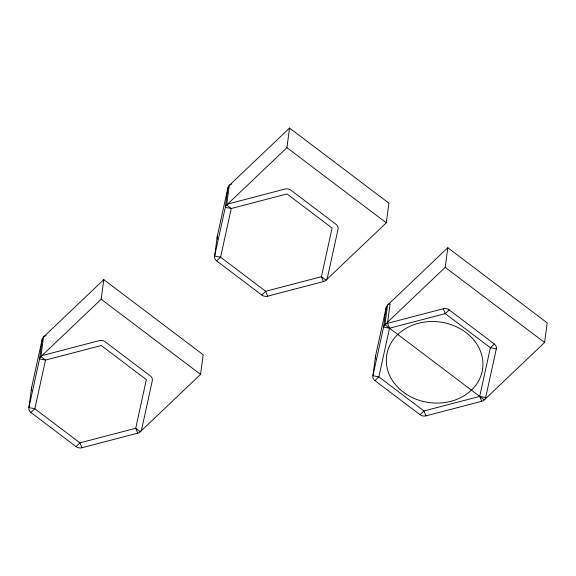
<?xml version="1.0" encoding="UTF-8"?>
<svg xmlns="http://www.w3.org/2000/svg" width="576" height="576" viewBox="0 0 576 576"><rect width="100%" height="100%" fill="white"/><g stroke="black" fill="none" stroke-linecap="round" stroke-linejoin="round"><path stroke-width="0.86" d="M46.102 335.599A6.055 5.076 7.6 0 0 42.185 339.322L31.514 387.994L28.901 407.614A6.055 5.076 7.6 0 0 30.924 412.488L76.018 446.587A6.055 5.076 7.6 0 0 81.958 447.739L137.722 433.166A6.055 5.076 7.6 0 0 141.631 429.437L152.302 380.765A6.055 5.076 7.6 0 0 150.278 375.89L105.185 341.791A6.055 5.076 7.6 0 0 99.245 340.639L43.481 355.219A6.055 5.076 7.6 0 0 39.571 358.942L28.901 407.614L34.841 408.766L79.927 442.858L81.958 447.739M42.185 339.322L39.571 358.942L45.511 360.094L101.275 345.521L146.362 379.613L135.691 428.285L137.722 433.166M30.924 412.488L34.841 408.766L45.511 360.094L40.91 356.616L43.524 336.996L103.802 279.619L203.184 354.773L200.563 374.386L140.292 431.77L135.691 428.285L79.927 442.858L76.018 446.587M40.91 356.616L101.182 299.232L103.802 279.619M231.84 184.025A6.055 5.076 7.6 0 0 227.923 187.747L217.253 236.419L214.639 256.039A6.055 5.076 7.6 0 0 216.662 260.914L261.756 295.013A6.055 5.076 7.6 0 0 267.696 296.165L323.46 281.585A6.055 5.076 7.6 0 0 327.377 277.862L338.047 229.19A6.055 5.076 7.6 0 0 336.017 224.316L290.923 190.217A6.055 5.076 7.6 0 0 284.983 189.065L229.219 203.638A6.055 5.076 7.6 0 0 225.31 207.367L214.639 256.039L220.579 257.191L265.673 291.283L267.696 296.165M227.923 187.747L225.31 207.367L231.25 208.519L287.014 193.946L332.1 228.038L321.43 276.71L323.46 281.585M216.662 260.914L220.579 257.191L231.25 208.519L226.649 205.034L229.27 185.422L289.541 128.045L388.922 203.198L386.302 222.811L326.03 280.188L321.43 276.71L265.673 291.283L261.756 295.013M226.649 205.034L286.92 147.658L289.541 128.045M374.94 380.606L378.857 376.877L389.527 328.205L387.497 323.33L390.118 303.71A6.055 5.076 7.6 0 0 386.201 307.44L375.53 356.112L372.917 375.725A6.055 5.076 7.6 0 0 374.94 380.606L420.034 414.698A6.055 5.076 7.6 0 0 425.974 415.85L481.738 401.278A6.055 5.076 7.6 0 0 485.654 397.548L496.325 348.883A6.055 5.076 7.6 0 0 494.294 344.002L449.201 309.91A6.055 5.076 7.6 0 0 443.261 308.758L387.497 323.33A6.055 5.076 7.6 0 0 383.587 327.053L372.917 375.725L378.857 376.877L423.95 410.976L425.974 415.85M386.201 307.44L383.587 327.053L389.527 328.205L445.291 313.632L449.201 309.91M384.926 324.727L387.547 305.107L447.818 247.73L547.2 322.884L544.579 342.504L484.308 399.881L384.926 324.727L445.198 267.35L447.818 247.73M420.034 414.698L423.95 410.976L479.707 396.403L485.654 397.548M494.294 344.002L490.378 347.731L479.707 396.403L481.738 401.278M496.325 348.883L490.378 347.731L445.291 313.632L443.261 308.758M286.92 147.658L386.302 222.811M445.198 267.35L544.579 342.504M101.182 299.232L200.563 374.386M31.838 390.787A6.055 5.076 7.6 0 1 31.514 387.994M375.854 358.906A6.055 5.076 7.6 0 1 375.53 356.112M217.577 239.213A6.055 5.076 7.6 0 1 217.253 236.419M405.094 393.401A48.449 40.637 7.6 0 0 482.515 369.605A48.449 40.637 7.6 0 0 416.246 323.906A48.449 40.637 7.6 0 0 405.094 393.401"/></g></svg>
